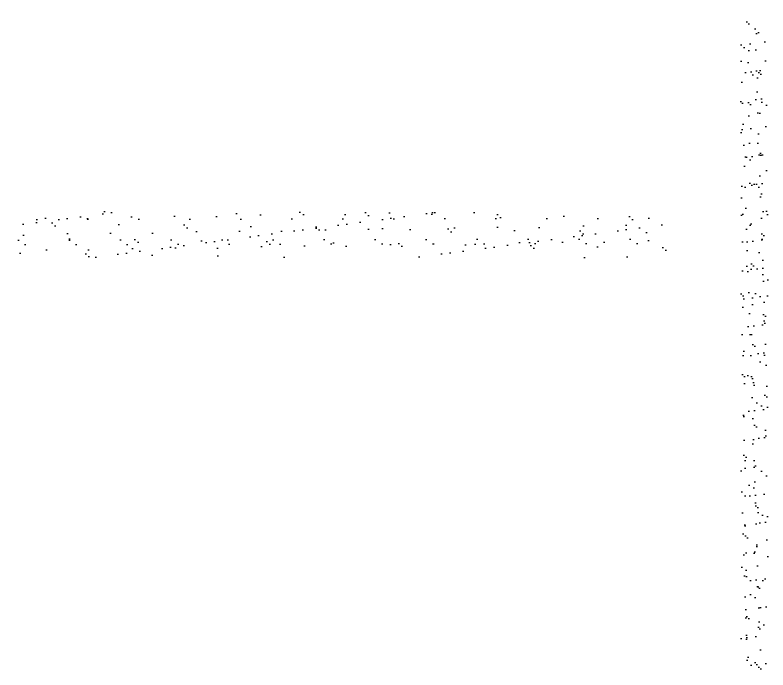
# Model space of a CAD drawing. Header units: inches. Extents: x -77.7 to -63.2, y 96.1 to 125.8.
# Drawn here: x -77.73 to -63.93, y 96.09 to 108.09 of the extents above; entities that cross this region are included whole.
import ezdxf

# ---------------------------------------------------------------- set-up
doc = ezdxf.new("R2010")
doc.units = ezdxf.units.IN
doc.header["$MEASUREMENT"] = 0

msp = doc.modelspace()

# ---------------------------------------------------------------- hatches: boundary and pattern name
h = msp.add_hatch()
h.set_pattern_fill('AR-SAND', color=256, scale=0.2, style=0)
h.set_pattern_definition([(37.5, (-0.69426, -17.6708), (-0.0125987, 0.38536475), [0, -0.304, 0, -0.34, 0, -0.325]), (7.5, (-0.69426, -17.6708), (0.3539553, 0.5644292), [0, -0.164, 0, -0.274, 0, -0.105]), (327.5, (-0.94026, -17.6708), (0.6228284, 0.0011318), [0, -0.1, 0, -0.36, 0, -0.47]), (317.5, (-0.94026, -17.6708), (0.6012253, 0.1755351), [0, -0.05, 0, -0.236, 0, -0.27])])
h.paths.add_polyline_path([(-63.93, 108.087), (-64.43, 108.087), (-64.43, 104.508), (-64.199, 104.508), (-64.199, 104.443), (-64.43, 104.443), (-64.43, 96.087), (-63.93, 96.087)])
h = msp.add_hatch()
h.set_pattern_fill('AR-SAND', color=256, scale=0.3, style=0)
h.set_pattern_definition([(37.5, (-0.67726, -17.6697), (-0.018898, 0.5780471), [0, -0.456, 0, -0.51, 0, -0.4875]), (7.5, (-0.67726, -17.6697), (0.530933, 0.846644), [0, -0.246, 0, -0.411, 0, -0.1575]), (327.5, (-1.04626, -17.6697), (0.9342426, 0.0016977), [0, -0.15, 0, -0.54, 0, -0.705]), (317.5, (-1.04626, -17.6697), (0.901838, 0.2633027), [0, -0.075, 0, -0.354, 0, -0.405])])
h.paths.add_polyline_path([(-65.761, 104.428, 0.414214), (-65.777, 104.444), (-66.193, 104.444, 1.581139), (-66.205, 104.444), (-66.495, 104.444, -0.414214), (-66.511, 104.46), (-66.511, 104.478, -0.414214), (-66.495, 104.494), (-77.727, 104.494), (-77.727, 103.644), (-65.882, 103.644, -0.414214), (-65.898, 103.66), (-65.898, 103.678, -0.414214), (-65.882, 103.694), (-65.838, 103.694, 1), (-65.822, 103.694), (-65.777, 103.694, 0.414214), (-65.761, 103.71)])

doc.saveas('drawing.dxf')
